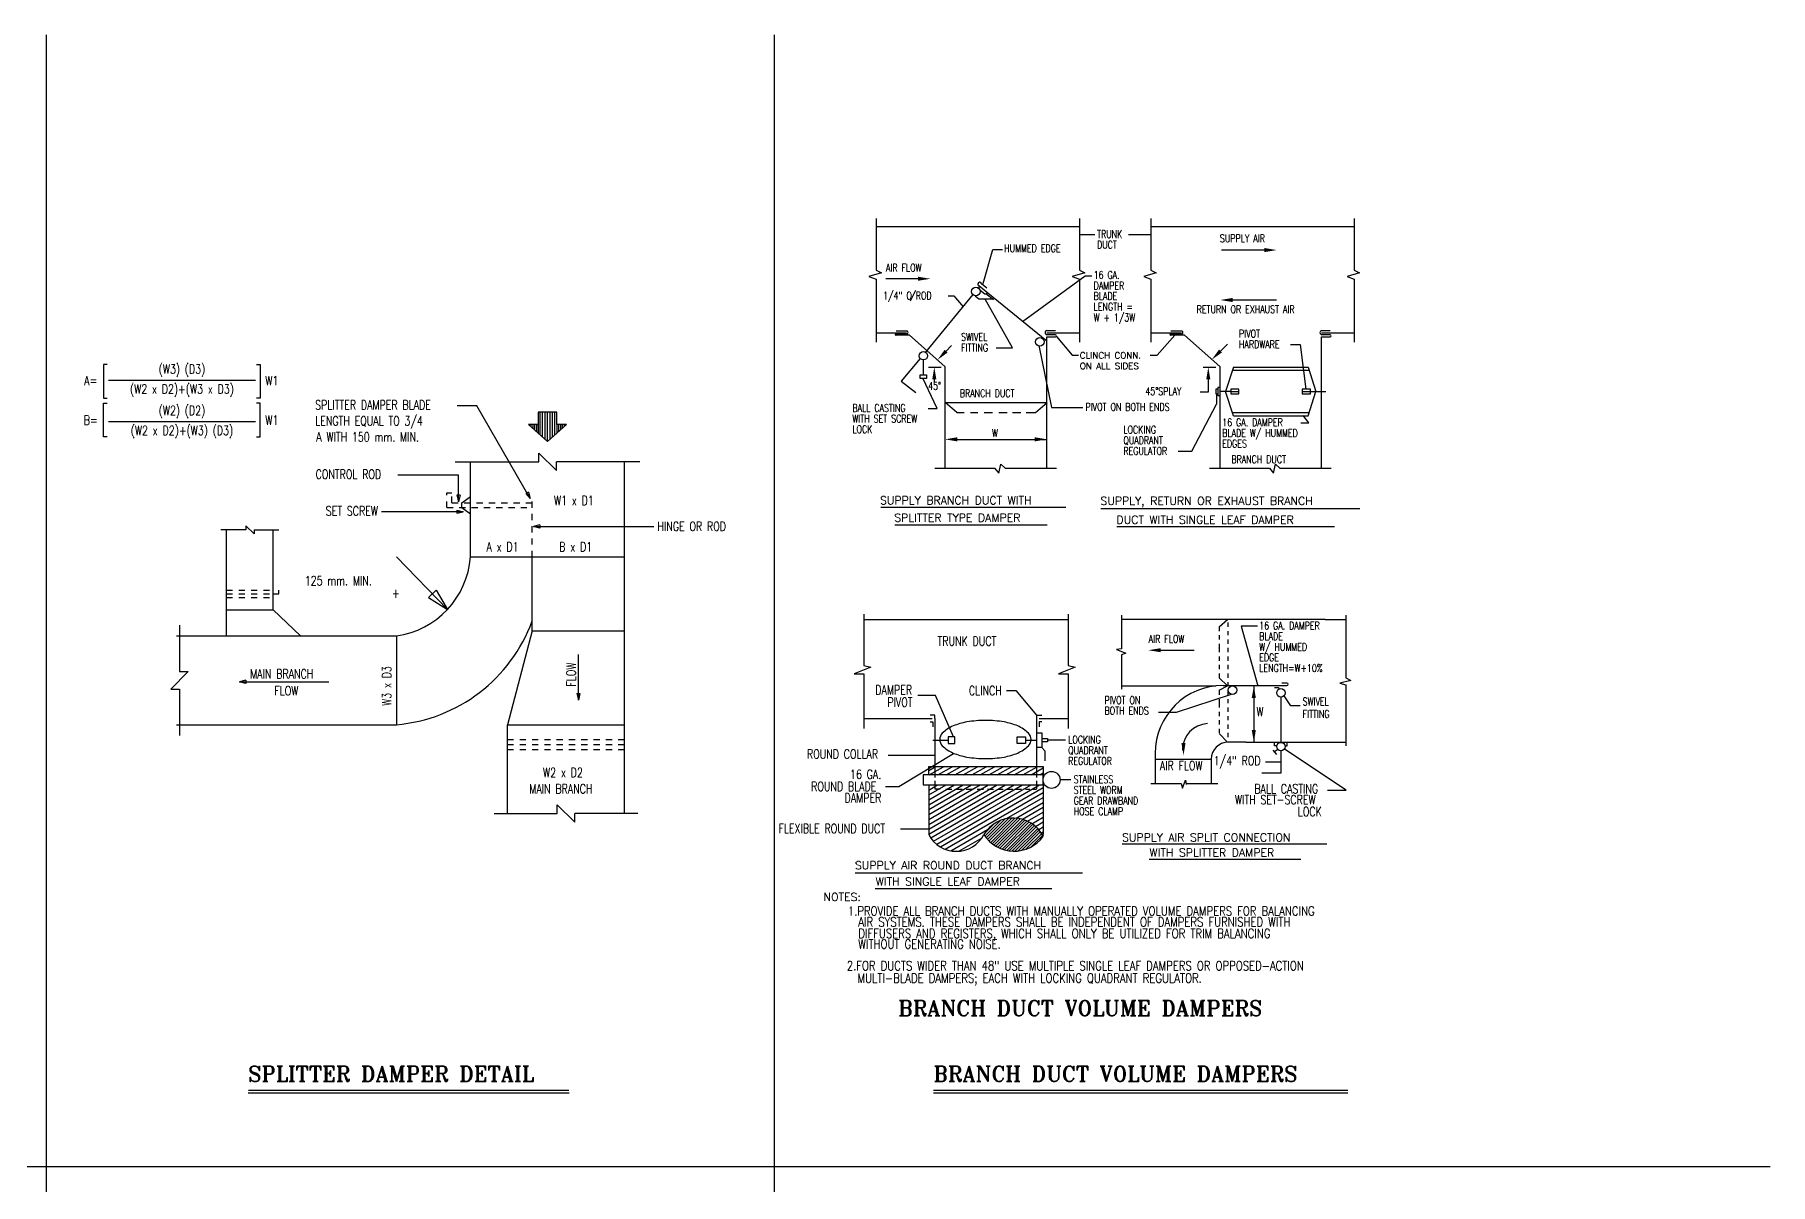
# Model space of a CAD drawing. Extents: x -333.8 to -281.4, y -340.8 to -299.2.
# Drawn here: x -309.63 to -281.43, y -317.92 to -299.24 of the extents above; entities that cross this region are included whole.
import ezdxf
from ezdxf.enums import TextEntityAlignment as Align

# ---------------------------------------------------------------- set-up
doc = ezdxf.new("R2010")
doc.units = 0
doc.header["$LTSCALE"] = 0.5
doc.header["$MEASUREMENT"] = 0
doc.linetypes.add('HIDDEN2', pattern=[0.1875, 0.125, -0.0625])
doc.layers.get('0').update_dxf_attribs({"color": 4, "linetype": 'CONTINUOUS'})
for name, color, linetype in [('2', 3, 'CONTINUOUS'), ('3', 3, 'CONTINUOUS'), ('4', 3, 'CONTINUOUS'), ('AC', 3, 'CONTINUOUS'), ('COL', 4, 'CONTINUOUS'), ('DUCK', 2, 'CONTINUOUS'), ('FOOTING', 2, 'CONTINUOUS'), ('HEDDEN', 3, 'HIDDEN2'), ('LINE', 4, 'CONTINUOUS'), ('TEXT', 2, 'CONTINUOUS'), ('TEXT1', 6, 'CONTINUOUS')]:
    doc.layers.add(name, color=color, linetype=linetype)
doc.styles.add('ROMANC', font='romanc', dxfattribs={"height": 150})
doc.styles.add('ROMANS', font='romans', dxfattribs={"width": 0.6})
doc.styles.add('ROMANT', font='romant.shx', dxfattribs={"width": 0.8})

# ---------------------------------------------------------------- blocks, each defined once
blk = doc.blocks.new('*X6')
for p, q in [((1.662, 2.836), (1.756, 2.89)), ((1.67, 2.769), (1.881, 2.89)), ((1.795, 2.769), (2.006, 2.89)), ((1.92, 2.769), (2.131, 2.89)), ((2.045, 2.769), (2.256, 2.89)), ((2.17, 2.769), (2.381, 2.89)), ((2.295, 2.769), (2.506, 2.89)), ((2.42, 2.769), (2.631, 2.89)), ((2.545, 2.769), (2.756, 2.89)), ((2.67, 2.769), (2.881, 2.89)), ((2.795, 2.769), (3.006, 2.89)), ((2.92, 2.769), (3.131, 2.89)), ((3.045, 2.769), (3.256, 2.89)), ((3.17, 2.769), (3.347, 2.871)), ((3.295, 2.769), (3.347, 2.798))]:
    blk.add_line(p, q)
blk = doc.blocks.new('*X5')
for p, q in [((2.488, 1.913), (2.625, 2.051)), ((2.489, 1.87), (2.719, 2.1)), ((2.508, 1.845), (2.784, 2.121)), ((2.528, 1.821), (2.838, 2.131)), ((2.55, 1.798), (2.886, 2.135)), ((2.573, 1.777), (2.93, 2.135)), ((2.597, 1.757), (2.971, 2.131)), ((2.623, 1.739), (3.008, 2.124)), ((2.65, 1.722), (3.044, 2.115)), ((2.678, 1.706), (3.077, 2.104)), ((2.708, 1.692), (3.108, 2.092)), ((2.74, 1.679), (3.138, 2.077)), ((2.773, 1.668), (3.166, 2.061)), ((2.808, 1.659), (3.193, 2.044)), ((2.846, 1.653), (3.218, 2.025)), ((2.886, 1.649), (3.242, 2.004)), ((2.929, 1.648), (3.264, 1.982)), ((2.977, 1.651), (3.285, 1.959)), ((3.03, 1.66), (3.305, 1.935)), ((3.091, 1.677), (3.323, 1.909)), ((3.169, 1.711), (3.339, 1.881))]:
    blk.add_line(p, q)
blk = doc.blocks.new('*X4')
for p, q in [((1.662, 1.898), (2.917, 2.622)), ((1.662, 1.97), (2.792, 2.622)), ((1.662, 2.042), (2.667, 2.622)), ((1.662, 2.114), (2.542, 2.622)), ((1.662, 2.186), (2.417, 2.622)), ((1.662, 2.258), (2.292, 2.622)), ((1.662, 2.331), (2.167, 2.622)), ((1.662, 2.403), (2.042, 2.622)), ((1.662, 2.475), (1.917, 2.622)), ((1.662, 2.547), (1.792, 2.622)), ((1.662, 2.619), (1.667, 2.622)), ((1.691, 1.843), (3.042, 2.622)), ((1.731, 1.793), (3.167, 2.622)), ((1.779, 1.749), (3.292, 2.622)), ((1.835, 1.709), (3.347, 2.582)), ((1.904, 1.676), (3.347, 2.51)), ((2.807, 2.126), (3.347, 2.438)), ((2.946, 2.134), (3.347, 2.365)), ((3.041, 2.116), (3.347, 2.293)), ((3.116, 2.088), (3.347, 2.221)), ((3.18, 2.052), (3.347, 2.149)), ((3.234, 2.011), (3.347, 2.077)), ((1.988, 1.653), (2.527, 1.964)), ((2.103, 1.647), (2.446, 1.845)), ((3.279, 1.966), (3.347, 2.005)), ((3.318, 1.916), (3.347, 1.932))]:
    blk.add_line(p, q)

msp = doc.modelspace()

# ---------------------------------------------------------------- linework, layer by layer
for p, q in [((-302.8, -306.186), (-301.445, -306.186)), ((-301.445, -306.186), (-301.445, -306.045)), ((-301.445, -306.045), (-301.157, -306.326)), ((-301.157, -306.326), (-301.157, -306.186)), ((-299.802, -306.186), (-301.157, -306.186)), ((-306.206, -307.288), (-306.611, -307.288)), ((-306.07, -307.354), (-306.206, -307.222)), ((-306.206, -307.222), (-306.206, -307.288)), ((-306.07, -307.288), (-305.666, -307.288)), ((-306.07, -307.288), (-306.07, -307.354)), ((-307.281, -308.838), (-307.281, -309.589)), ((-307.14, -309.589), (-307.421, -309.877)), ((-307.281, -309.589), (-307.14, -309.589)), ((-307.421, -309.877), (-307.281, -309.877)), ((-307.281, -309.877), (-307.281, -310.627)), ((-302.167, -311.897), (-301.145, -311.897)), ((-301.145, -311.757), (-300.857, -312.037)), ((-301.145, -311.897), (-301.145, -311.757)), ((-300.857, -312.037), (-300.857, -311.897)), ((-299.834, -311.897), (-300.857, -311.897))]:
    msp.add_line(p, q)
at = {"layer": '2'}
for p, q in [((-295.949, -302.358), (-292.656, -302.358)), ((-291.484, -302.358), (-288.192, -302.358)), ((-294.299, -303.363), (-294.277, -303.337)), ((-293.187, -304.223), (-294.292, -303.325)), ((-294.25, -303.287), (-294.164, -303.356)), ((-295.155, -304.403), (-294.383, -303.466)), ((-295.949, -304.085), (-295.466, -304.085)), ((-295.466, -304.06), (-295.636, -304.06)), ((-295.636, -304.104), (-295.466, -304.104)), ((-295.418, -304.126), (-295.636, -304.126)), ((-295.418, -304.126), (-294.844, -304.637)), ((-293.187, -304.085), (-292.656, -304.085)), ((-293.187, -304.154), (-293.049, -304.154)), ((-293.187, -306.284), (-293.187, -304.154)), ((-293.186, -304.051), (-293.049, -304.051)), ((-293.049, -304.118), (-293.186, -304.118)), ((-291.484, -304.085), (-291.001, -304.085)), ((-291.002, -304.06), (-291.172, -304.06)), ((-291.172, -304.104), (-291.002, -304.104)), ((-290.954, -304.126), (-291.172, -304.126)), ((-290.954, -304.126), (-290.38, -304.637)), ((-288.723, -304.085), (-288.192, -304.085)), ((-288.723, -304.154), (-288.585, -304.154)), ((-288.723, -306.284), (-288.723, -304.154)), ((-288.722, -304.051), (-288.585, -304.051)), ((-288.585, -304.118), (-288.722, -304.118)), ((-295.248, -304.504), (-295.555, -304.872)), ((-294.844, -304.637), (-294.844, -306.284)), ((-290.38, -304.637), (-290.38, -306.284)), ((-295.555, -304.872), (-295.316, -305.056)), ((-290.429, -305.078), (-290.429, -305.249)), ((-290.199, -305.04), (-290.375, -305.04)), ((-288.899, -305.04), (-288.657, -305.04)), ((-296.162, -308.746), (-292.84, -308.746)), ((-288.664, -308.746), (-291.975, -308.746)), ((-288.664, -308.746), (-288.331, -308.746)), ((-291.969, -309.824), (-290.441, -309.824)), ((-290.32, -309.816), (-289.287, -309.816)), ((-289.491, -309.851), (-289.431, -309.851)), ((-289.431, -309.851), (-289.412, -309.874)), ((-289.287, -309.779), (-289.372, -309.779)), ((-289.388, -310.005), (-289.388, -310.742)), ((-296.162, -310.351), (-295.05, -310.351)), ((-295.006, -310.302), (-295.085, -310.302)), ((-295.085, -310.409), (-295.04, -310.409)), ((-295.04, -310.409), (-295.04, -310.49)), ((-295.006, -310.351), (-295.006, -310.302)), ((-295.006, -310.351), (-295.006, -311.313)), ((-293.35, -310.351), (-293.35, -310.302)), ((-293.35, -310.302), (-293.268, -310.302)), ((-293.35, -311.313), (-293.35, -310.351)), ((-293.314, -310.351), (-292.842, -310.351)), ((-293.313, -310.409), (-293.313, -310.49)), ((-293.268, -310.409), (-293.313, -310.409)), ((-295.04, -310.705), (-294.793, -310.705)), ((-293.537, -310.705), (-293.35, -310.705)), ((-289.957, -310.739), (-290.242, -310.739)), ((-289.957, -310.739), (-288.335, -310.739)), ((-293.268, -310.826), (-293.223, -310.88)), ((-293.223, -310.88), (-293.223, -311.041)), ((-291.427, -310.92), (-291.427, -311.412)), ((-291.427, -311.015), (-290.518, -311.015)), ((-290.518, -311.015), (-290.518, -311.298)), ((-289.388, -310.879), (-289.388, -311.239)), ((-295.107, -311.271), (-295.197, -311.271)), ((-295.197, -311.271), (-295.197, -311.432)), ((-295.107, -311.271), (-295.107, -311.136)), ((-295.107, -311.136), (-293.246, -311.136)), ((-293.246, -311.271), (-295.107, -311.271)), ((-293.246, -311.136), (-293.246, -311.271)), ((-293.246, -311.432), (-293.246, -311.271)), ((-290.518, -311.285), (-290.518, -311.412)), ((-289.388, -311.239), (-289.697, -311.239)), ((-295.197, -311.432), (-293.246, -311.432)), ((-295.107, -311.432), (-295.107, -312.24)), ((-295.006, -311.367), (-295.006, -311.497)), ((-295.006, -311.497), (-294.919, -311.497)), ((-294.83, -311.5), (-294.73, -311.5)), ((-294.652, -311.5), (-294.564, -311.5)), ((-294.497, -311.5), (-294.397, -311.5)), ((-294.32, -311.5), (-294.22, -311.5)), ((-294.153, -311.5), (-294.054, -311.5)), ((-293.987, -311.5), (-293.898, -311.5)), ((-293.832, -311.5), (-293.743, -311.5)), ((-293.688, -311.5), (-293.599, -311.5)), ((-293.533, -311.5), (-293.466, -311.5)), ((-293.411, -311.5), (-293.355, -311.5)), ((-293.35, -311.497), (-293.35, -311.367)), ((-293.246, -311.432), (-293.246, -312.24))]:
    msp.add_line(p, q, dxfattribs=at)
at = {"layer": '2', "color": 6}
for p, q in [((-295.886, -306.922), (-292.879, -306.922)), ((-292.312, -306.942), (-288.105, -306.942)), ((-295.66, -307.209), (-293.184, -307.209)), ((-292.05, -307.236), (-288.514, -307.236)), ((-291.966, -312.392), (-288.64, -312.392)), ((-291.528, -312.641), (-289.061, -312.641)), ((-296.3, -312.859), (-292.608, -312.859)), ((-295.976, -313.118), (-293.105, -313.118))]:
    msp.add_line(p, q, dxfattribs=at)
at = {"layer": '2'}
for centre, radius, start, end in [((-294.279, -303.298), 0.0314, 21.5558, 239.6468), ((-295.641, -304.115), 0.0125, 69.6236, 290.3764), ((-295.463, -304.082), 0.022, 261.6849, 98.3151), ((-293.183, -304.084), 0.0336, 95.4526, 264.5474), ((-293.05, -304.136), 0.0182, 271.6139, 88.3861), ((-291.176, -304.115), 0.0125, 69.6236, 290.3764), ((-290.999, -304.082), 0.022, 261.6849, 98.3151), ((-288.718, -304.084), 0.0336, 95.4526, 264.5474), ((-288.585, -304.136), 0.0182, 271.6139, 88.3861), ((-290.322, -310.92), 1.105, 90, 180), ((-289.287, -309.797), 0.0185, 270, 90), ((-290.242, -311.015), 0.276, 90, 180), ((-293.735, -312.523), 0.553, 27.6387, 149.1642), ((-294.659, -312.004), 0.507, 207.6995, 332.3005), ((-293.719, -311.926), 0.583, 212.5749, 324.228)]:
    msp.add_arc(centre, radius, start, end, dxfattribs=at)
at = {"layer": '4'}
for p, q in [((-295.961, -302.232), (-295.961, -303.071)), ((-292.656, -302.232), (-292.656, -303.071)), ((-291.496, -302.232), (-291.496, -303.071)), ((-288.192, -302.232), (-288.192, -303.071)), ((-292.662, -302.491), (-292.406, -302.491)), ((-291.861, -302.491), (-291.493, -302.491)), ((-294.225, -303.287), (-294.065, -302.732)), ((-294.065, -302.732), (-293.91, -302.732)), ((-289.653, -302.743), (-290.351, -302.743)), ((-295.875, -303.112), (-296.08, -303.174)), ((-295.961, -303.071), (-295.875, -303.112)), ((-292.571, -303.112), (-292.776, -303.174)), ((-292.656, -303.071), (-292.571, -303.112)), ((-291.411, -303.112), (-291.615, -303.174)), ((-291.496, -303.071), (-291.411, -303.112)), ((-288.107, -303.112), (-288.311, -303.174)), ((-288.192, -303.071), (-288.107, -303.112)), ((-296.08, -303.174), (-295.961, -303.215)), ((-295.961, -303.215), (-295.961, -304.238)), ((-295.28, -303.209), (-295.806, -303.209)), ((-294.196, -303.462), (-294.274, -303.4)), ((-294.158, -303.434), (-294.173, -303.452)), ((-293.584, -303.901), (-292.566, -303.161)), ((-292.776, -303.174), (-292.656, -303.215)), ((-292.656, -303.215), (-292.656, -304.238)), ((-292.566, -303.161), (-292.458, -303.161)), ((-291.615, -303.174), (-291.496, -303.215)), ((-291.496, -303.215), (-291.496, -304.238)), ((-288.311, -303.174), (-288.192, -303.215)), ((-288.192, -303.215), (-288.192, -304.238)), ((-294.791, -303.486), (-294.702, -303.486)), ((-294.702, -303.486), (-294.549, -303.667)), ((-294.355, -303.485), (-294.293, -303.534)), ((-294.293, -303.534), (-294.072, -303.534)), ((-294.168, -303.457), (-294.196, -303.462)), ((-293.745, -304.333), (-294.189, -303.543)), ((-294.181, -303.446), (-294.057, -303.547)), ((-294.065, -303.539), (-294.05, -303.521)), ((-290.17, -303.554), (-289.454, -303.554)), ((-293.031, -304.145), (-292.775, -304.452)), ((-291.397, -304.452), (-291.108, -304.126)), ((-290.368, -304.384), (-290.253, -304.27)), ((-289.228, -304.279), (-289.074, -304.279)), ((-289.074, -304.279), (-288.978, -305.004)), ((-295.197, -304.524), (-295.197, -304.77)), ((-294.826, -304.386), (-294.736, -304.296)), ((-294.011, -304.333), (-293.745, -304.333)), ((-293.32, -304.296), (-293.111, -305.303)), ((-292.775, -304.452), (-292.673, -304.452)), ((-291.511, -304.452), (-291.397, -304.452)), ((-295.248, -304.77), (-295.146, -304.77)), ((-295.248, -304.831), (-295.248, -304.77)), ((-295.146, -304.831), (-295.248, -304.831)), ((-295.146, -304.77), (-295.146, -304.831)), ((-295.112, -304.647), (-294.907, -304.647)), ((-295.017, -304.844), (-295.017, -304.889)), ((-290.647, -304.647), (-290.443, -304.647)), ((-290.565, -304.844), (-290.565, -305.053)), ((-290.155, -304.643), (-290.287, -305.04)), ((-290.173, -304.696), (-288.927, -304.696)), ((-290.155, -304.643), (-288.943, -304.643)), ((-288.943, -304.643), (-288.819, -305.04)), ((-290.565, -305.053), (-290.699, -305.053)), ((-290.411, -305.004), (-290.443, -305.004)), ((-290.443, -305.004), (-290.443, -305.078)), ((-290.443, -305.078), (-290.411, -305.078)), ((-290.379, -304.976), (-290.411, -304.976)), ((-290.411, -304.976), (-290.411, -305.106)), ((-290.411, -305.106), (-290.379, -305.106)), ((-290.155, -305.436), (-290.287, -305.04)), ((-290.199, -305.004), (-290.199, -305.078)), ((-290.068, -305.004), (-290.199, -305.004)), ((-290.199, -305.039), (-290.068, -305.039)), ((-290.199, -305.078), (-290.068, -305.078)), ((-290.068, -305.078), (-290.068, -305.004)), ((-288.906, -305.004), (-289.037, -305.004)), ((-289.037, -305.004), (-289.037, -305.078)), ((-289.037, -305.039), (-288.906, -305.039)), ((-289.037, -305.078), (-288.906, -305.078)), ((-288.943, -305.436), (-288.819, -305.04)), ((-288.906, -305.078), (-288.906, -305.004)), ((-295.114, -305.315), (-294.972, -305.315)), ((-294.651, -305.384), (-294.839, -305.22)), ((-294.839, -305.22), (-293.185, -305.22)), ((-294.651, -305.384), (-294.532, -305.384)), ((-294.43, -305.384), (-294.31, -305.384)), ((-294.208, -305.384), (-294.072, -305.384)), ((-293.969, -305.384), (-293.833, -305.384)), ((-293.748, -305.384), (-293.611, -305.384)), ((-293.526, -305.384), (-293.373, -305.384)), ((-293.373, -305.384), (-293.185, -305.22)), ((-293.111, -305.303), (-292.602, -305.303)), ((-290.83, -306.01), (-290.429, -305.249)), ((-290.173, -305.383), (-288.927, -305.383)), ((-290.155, -305.436), (-288.943, -305.436)), ((-289.059, -305.548), (-288.929, -305.548)), ((-288.929, -305.548), (-289.025, -305.433)), ((-294.644, -305.818), (-293.187, -305.818)), ((-293.969, -306.366), (-293.935, -306.222)), ((-293.935, -306.222), (-293.867, -306.284)), ((-291.057, -306.01), (-290.83, -306.01)), ((-289.505, -306.366), (-289.471, -306.222)), ((-289.471, -306.222), (-289.403, -306.284)), ((-295.01, -306.284), (-294.038, -306.284)), ((-294.038, -306.284), (-293.969, -306.366)), ((-293.867, -306.284), (-293.032, -306.284)), ((-290.545, -306.284), (-289.573, -306.284)), ((-289.573, -306.284), (-289.505, -306.366)), ((-289.403, -306.284), (-288.567, -306.284)), ((-296.162, -308.66), (-296.162, -309.494)), ((-292.842, -308.66), (-292.842, -309.494)), ((-291.975, -308.675), (-291.975, -309.22)), ((-290.388, -308.863), (-290.255, -308.747)), ((-290.25, -308.794), (-290.25, -308.863)), ((-288.331, -308.675), (-288.331, -309.693)), ((-290.388, -308.863), (-290.388, -308.932)), ((-290.388, -309.001), (-290.388, -309.07)), ((-290.25, -308.932), (-290.25, -309.001)), ((-290.25, -309.07), (-290.25, -309.139)), ((-289.764, -308.853), (-290.03, -308.853)), ((-290.03, -308.853), (-289.761, -309.822)), ((-291.975, -309.22), (-292.058, -309.234)), ((-292.058, -309.234), (-291.903, -309.292)), ((-291.903, -309.292), (-291.975, -309.32)), ((-291.975, -309.32), (-291.975, -309.879)), ((-291.339, -309.244), (-290.795, -309.244)), ((-290.388, -309.139), (-290.388, -309.277)), ((-290.388, -309.346), (-290.388, -309.415)), ((-290.25, -309.208), (-290.25, -309.277)), ((-290.25, -309.346), (-290.25, -309.415)), ((-296.049, -309.521), (-296.319, -309.629)), ((-296.319, -309.629), (-296.162, -309.629)), ((-296.162, -309.494), (-296.049, -309.521)), ((-296.162, -309.629), (-296.162, -310.517)), ((-292.73, -309.521), (-292.999, -309.629)), ((-292.999, -309.629), (-292.842, -309.629)), ((-292.842, -309.494), (-292.73, -309.521)), ((-292.842, -309.629), (-292.842, -310.517)), ((-290.388, -309.484), (-290.388, -309.553)), ((-290.388, -309.623), (-290.388, -309.692)), ((-290.25, -309.484), (-290.25, -309.553)), ((-290.25, -309.623), (-290.25, -309.692)), ((-293.845, -309.898), (-293.694, -309.898)), ((-293.694, -309.898), (-293.358, -310.302)), ((-290.388, -309.899), (-290.388, -309.968)), ((-290.387, -309.693), (-290.255, -309.822)), ((-290.387, -309.893), (-290.255, -309.822)), ((-290.322, -309.816), (-290.32, -309.816)), ((-290.25, -309.761), (-290.25, -309.83)), ((-290.25, -309.899), (-290.25, -309.968)), ((-289.825, -309.822), (-289.825, -310.739)), ((-288.247, -309.736), (-288.426, -309.779)), ((-288.426, -309.779), (-288.331, -309.808)), ((-288.331, -309.693), (-288.247, -309.736)), ((-288.331, -309.808), (-288.331, -310.796)), ((-294.995, -309.982), (-295.284, -309.982)), ((-294.704, -310.652), (-294.995, -309.982)), ((-291.084, -310.252), (-290.187, -309.956)), ((-290.388, -310.037), (-290.388, -310.175)), ((-290.25, -310.037), (-290.25, -310.106)), ((-290.25, -310.175), (-290.25, -310.244)), ((-289.222, -310.145), (-289.334, -309.984)), ((-289.071, -310.145), (-289.222, -310.145)), ((-291.374, -310.252), (-291.084, -310.252)), ((-290.388, -310.244), (-290.388, -310.313)), ((-290.388, -310.382), (-290.388, -310.451)), ((-290.25, -310.313), (-290.25, -310.382)), ((-290.25, -310.451), (-290.25, -310.52)), ((-294.793, -310.652), (-294.793, -310.759)), ((-294.681, -310.652), (-294.793, -310.652)), ((-294.793, -310.759), (-294.681, -310.759)), ((-294.681, -310.759), (-294.681, -310.652)), ((-293.672, -310.759), (-293.672, -310.652)), ((-293.672, -310.652), (-293.537, -310.652)), ((-293.537, -310.759), (-293.672, -310.759)), ((-293.537, -310.652), (-293.537, -310.759)), ((-293.35, -310.584), (-293.268, -310.584)), ((-293.268, -310.584), (-293.268, -310.826)), ((-293.268, -310.68), (-293.178, -310.68)), ((-293.178, -310.733), (-293.268, -310.733)), ((-293.178, -310.68), (-293.178, -310.733)), ((-292.887, -310.705), (-293.178, -310.705)), ((-290.388, -310.52), (-290.388, -310.589)), ((-290.387, -310.596), (-290.255, -310.739)), ((-290.25, -310.589), (-290.25, -310.658)), ((-289.491, -310.796), (-289.491, -310.739)), ((-289.281, -310.796), (-289.281, -310.739)), ((-295.764, -310.948), (-295.006, -310.948)), ((-295.594, -311.459), (-294.704, -310.921)), ((-293.268, -310.826), (-293.35, -310.826)), ((-289.515, -310.868), (-289.455, -310.94)), ((-289.451, -310.796), (-289.491, -310.796)), ((-289.435, -310.856), (-289.491, -310.897)), ((-288.325, -311.517), (-289.327, -310.85)), ((-289.316, -310.796), (-289.281, -310.796)), ((-289.633, -311.06), (-289.388, -311.06)), ((-295.809, -311.459), (-295.594, -311.459)), ((-292.797, -311.351), (-292.973, -311.351)), ((-291.497, -311.412), (-291.008, -311.412)), ((-291.008, -311.412), (-290.984, -311.484)), ((-290.984, -311.484), (-290.936, -311.355)), ((-290.936, -311.355), (-290.924, -311.427)), ((-290.924, -311.412), (-290.411, -311.412)), ((-288.626, -311.517), (-288.325, -311.517)), ((-295.567, -312.147), (-295.107, -312.147))]:
    msp.add_line(p, q, dxfattribs=at)
msp.add_lwpolyline([(-294.187, -310.384, 0.042948), (-294.489, -310.41, 0.056248), (-294.712, -310.475, 0.098878), (-294.887, -310.593, 0.197542), (-294.929, -310.694, 0.197542), (-294.887, -310.795, 0.098878), (-294.712, -310.914, 0.056248), (-294.489, -310.979, 0.042948), (-294.187, -311.005, 0.042948), (-293.884, -310.979, 0.056248), (-293.662, -310.914, 0.098878), (-293.486, -310.795, 0.197542), (-293.444, -310.694, 0.197542), (-293.486, -310.593, 0.098878), (-293.662, -310.475, 0.056248), (-293.884, -310.41, 0.042948)], format="xyb", close=True, dxfattribs=at)
for centre, radius in [((-294.342, -303.416), 0.069), ((-293.302, -304.234), 0.069), ((-295.195, -304.459), 0.069), ((-290.172, -309.893), 0.069), ((-289.384, -309.936), 0.069), ((-289.384, -310.811), 0.069), ((-293.111, -311.351), 0.138)]:
    msp.add_circle(centre, radius, dxfattribs=at)
msp.add_arc((-290.559, -310.862), 0.425, 92.5088, 180.7644, dxfattribs=at)
for points in [[(-289.653, -302.71), (-289.653, -302.776), (-289.454, -302.743)], [(-295.28, -303.176), (-295.28, -303.242), (-295.081, -303.209)], [(-290.17, -303.587), (-290.17, -303.521), (-290.369, -303.554)], [(-294.802, -304.409), (-294.849, -304.363), (-294.966, -304.527)], [(-290.344, -304.407), (-290.391, -304.36), (-290.509, -304.524)], [(-295.05, -304.844), (-294.984, -304.844), (-295.017, -304.645)], [(-290.598, -304.844), (-290.532, -304.844), (-290.565, -304.645)], [(-294.644, -305.851), (-294.644, -305.785), (-294.843, -305.818)], [(-293.386, -305.785), (-293.386, -305.851), (-293.187, -305.818)], [(-291.339, -309.277), (-291.339, -309.211), (-291.538, -309.244)], [(-289.859, -310.021), (-289.792, -310.021), (-289.825, -309.822)], [(-290.935, -310.754), (-291.001, -310.754), (-290.968, -310.953)], [(-289.792, -310.54), (-289.859, -310.54), (-289.825, -310.739)]]:
    msp.add_solid(points, dxfattribs=at)
at = {"layer": 'AC'}
for p, q in [((-302.694, -306.847), (-302.554, -306.747)), ((-302.694, -306.927), (-302.694, -306.847)), ((-302.694, -306.927), (-302.554, -307.027)), ((-306.519, -309.011), (-306.519, -307.288)), ((-305.758, -308.59), (-305.758, -307.288)), ((-305.758, -308.33), (-305.667, -308.33)), ((-305.667, -308.33), (-305.667, -308.269)), ((-306.519, -308.59), (-305.758, -308.59)), ((-305.758, -308.59), (-305.317, -309.011))]:
    msp.add_line(p, q, dxfattribs=at)
at = {"layer": 'COL'}
msp.add_lwpolyline([(-301.151, -305.374), (-301.451, -305.374), (-301.451, -305.576), (-301.612, -305.576), (-301.301, -305.855), (-300.991, -305.576), (-301.151, -305.576)], close=True, dxfattribs=at)
at = {"layer": 'DUCK'}
for p, q in [((-302.554, -307.729), (-302.554, -306.186)), ((-300.049, -311.897), (-300.049, -306.186)), ((-302.554, -307.729), (-300.049, -307.729)), ((-301.552, -308.931), (-301.552, -307.729)), ((-307.332, -309.011), (-303.756, -309.011)), ((-303.756, -309.011), (-303.756, -310.454)), ((-301.552, -308.931), (-301.953, -310.454)), ((-301.552, -308.931), (-300.049, -308.931)), ((-307.332, -310.454), (-303.756, -310.454)), ((-301.953, -310.454), (-300.049, -310.454)), ((-301.953, -311.897), (-301.953, -310.454))]:
    msp.add_line(p, q, dxfattribs=at)
for centre, radius, start, end in [((-303.948, -307.627), 1.398, 277.886, 355.8092), ((-303.974, -307.884), 2.579, 274.85, 339.9259)]:
    msp.add_arc(centre, radius, start, end, dxfattribs=at)
at = {"layer": 'FOOTING'}
msp.add_line((-295.323, -303.399), (-295.409, -303.571), dxfattribs=at)
at = {"layer": 'HEDDEN', "ltscale": 0.8}
for p, q in [((-302.935, -306.687), (-302.854, -306.687)), ((-302.935, -306.927), (-302.935, -306.687)), ((-302.854, -306.847), (-302.854, -306.687)), ((-301.552, -307.729), (-301.552, -306.753)), ((-302.935, -306.927), (-301.552, -306.927)), ((-302.854, -306.847), (-301.552, -306.847)), ((-306.519, -308.27), (-305.758, -308.27)), ((-306.519, -308.33), (-305.758, -308.33)), ((-306.519, -308.39), (-305.758, -308.39)), ((-301.953, -310.695), (-300.049, -310.695)), ((-301.953, -310.775), (-300.049, -310.775)), ((-301.953, -310.855), (-300.049, -310.855))]:
    msp.add_line(p, q, dxfattribs=at)
at = {"layer": 'LINE'}
for p, q in [((-308.437, -304.854), (-306.049, -304.854)), ((-302.451, -305.271), (-302.769, -305.271)), ((-301.581, -306.778), (-302.451, -305.271)), ((-301.421, -305.747), (-301.421, -305.374)), ((-301.381, -305.783), (-301.381, -305.374)), ((-301.341, -305.819), (-301.341, -305.374)), ((-301.301, -305.855), (-301.301, -305.374)), ((-301.261, -305.819), (-301.261, -305.374)), ((-301.221, -305.783), (-301.221, -305.374)), ((-301.181, -305.747), (-301.181, -305.374)), ((-308.437, -305.526), (-306.049, -305.526)), ((-301.572, -305.576), (-301.572, -305.612)), ((-301.542, -305.576), (-301.542, -305.639)), ((-301.512, -305.576), (-301.512, -305.666)), ((-301.482, -305.576), (-301.482, -305.693)), ((-301.451, -305.576), (-301.451, -305.72)), ((-301.151, -305.576), (-301.151, -305.72)), ((-301.121, -305.576), (-301.121, -305.693)), ((-301.091, -305.576), (-301.091, -305.666)), ((-301.061, -305.576), (-301.061, -305.639)), ((-301.031, -305.576), (-301.031, -305.612)), ((-302.748, -306.398), (-303.735, -306.398)), ((-302.748, -306.831), (-302.748, -306.398)), ((-302.723, -306.725), (-302.774, -306.725)), ((-302.774, -306.725), (-302.748, -306.831)), ((-302.723, -306.725), (-302.748, -306.831)), ((-301.612, -306.674), (-301.656, -306.699)), ((-301.656, -306.699), (-301.581, -306.778)), ((-301.612, -306.674), (-301.581, -306.778)), ((-302.67, -306.994), (-304.001, -306.994)), ((-302.776, -306.968), (-302.67, -306.994)), ((-302.776, -306.968), (-302.776, -307.019)), ((-302.776, -307.019), (-302.67, -306.994)), ((-301.426, -307.209), (-301.531, -307.235)), ((-301.426, -307.26), (-301.531, -307.235)), ((-301.531, -307.235), (-299.573, -307.235)), ((-301.426, -307.209), (-301.426, -307.26)), ((-302.928, -308.583), (-303.756, -307.729)), ((-303.234, -308.389), (-303.113, -308.271)), ((-303.234, -308.389), (-302.928, -308.583)), ((-303.113, -308.271), (-302.928, -308.583)), ((-300.8, -310.055), (-300.8, -309.311)), ((-306.202, -309.733), (-306.307, -309.758)), ((-306.202, -309.784), (-306.307, -309.758)), ((-306.307, -309.758), (-304.857, -309.758)), ((-306.202, -309.733), (-306.202, -309.784)), ((-300.825, -309.95), (-300.8, -310.055)), ((-300.825, -309.95), (-300.775, -309.95)), ((-300.775, -309.95), (-300.8, -310.055))]:
    msp.add_line(p, q, dxfattribs=at)
for points in [[(-308.455, -304.604), (-308.514, -304.604), (-308.514, -305.15), (-308.455, -305.15)], [(-306.031, -304.604), (-305.972, -304.604), (-305.972, -305.15), (-306.031, -305.15)], [(-308.455, -305.776), (-308.514, -305.776), (-308.514, -305.23), (-308.455, -305.23)], [(-306.031, -305.776), (-305.972, -305.776), (-305.972, -305.23), (-306.031, -305.23)]]:
    msp.add_lwpolyline(points, dxfattribs=at)
at = {"layer": 'TEXT'}
for p, q in [((-309.442, -325.332), (-309.442, -299.244)), ((-297.62, -299.244), (-297.62, -325.332)), ((-294.972, -305.315), (-295.203, -304.824)), ((-333.774, -317.632), (-281.433, -317.632))]:
    msp.add_line(p, q, dxfattribs=at)
at = {"layer": 'TEXT1', "const_width": 0.0227}
for points in [[(-300.95, -316.396), (-306.165, -316.396)], [(-288.297, -316.396), (-295.031, -316.396)]]:
    msp.add_lwpolyline(points, dxfattribs=at)
at = {"layer": 'TEXT1'}
for points in [[(-300.95, -316.442), (-306.165, -316.442)], [(-288.297, -316.442), (-295.031, -316.442)]]:
    msp.add_lwpolyline(points, dxfattribs=at)

# ---------------------------------------------------------------- block references
at = {"layer": '3', "xscale": 1.10468968725587, "yscale": 1.10468968725587, "zscale": 1.10468968725586}
for name in ['*X6', '*X4', '*X5']:
    msp.add_blockref(name, (-296.943, -314.329), dxfattribs=at)

# ---------------------------------------------------------------- texts
at = {"layer": '2', "color": 6, "style": 'ROMANC'}
for s, p in [('SUPPLY BRANCH DUCT WITH', (-295.899, -306.874)), ('SUPPLY, RETURN OR EXHAUST BRANCH', (-292.317, -306.883)), ('SPLITTER TYPE DAMPER', (-295.667, -307.156)), ('DUCT WITH SINGLE LEAF DAMPER', (-292.057, -307.189)), ('SUPPLY AIR SPLIT CONNECTION', (-291.966, -312.35)), ('SUPPLY AIR ROUND DUCT BRANCH', (-296.306, -312.804)), ('WITH SPLITTER DAMPER', (-291.521, -312.597)), ('WITH SINGLE LEAF DAMPER', (-295.97, -313.067)), ('NOTES:', (-296.818, -313.318))]:
    msp.add_text(s, height=0.13, dxfattribs=at).set_placement(p)
at = {"layer": 'FOOTING', "style": 'ROMANS'}
for s, height, width, p in [('TRUNK', 0.125, 0.75, (-292.372, -302.547)), ('SUPPLY AIR', 0.125, 0.75, (-290.376, -302.616)), ('HUMMED EDGE', 0.125, 0.75, (-293.881, -302.775)), ('DUCT', 0.125, 0.75, (-292.372, -302.72)), ('AIR FLOW', 0.125, 0.75, (-295.803, -303.093)), ('16 GA.', 0.125, 0.75, (-292.428, -303.209)), ('1/4" O ROD', 0.125, 0.75, (-295.848, -303.544)), ('DAMPER', 0.125, 0.75, (-292.428, -303.382)), ('BLADE', 0.125, 0.75, (-292.428, -303.554)), ('LENGTH =', 0.125, 0.75, (-292.428, -303.727)), ('RETURN OR EXHAUST AIR', 0.125, 0.75, (-290.754, -303.767)), ('W + 1/3W', 0.125, 0.75, (-292.428, -303.901)), ('SWIVEL', 0.125, 0.75, (-294.581, -304.217)), ('FITTING', 0.125, 0.75, (-294.581, -304.39)), ('PIVOT', 0.125, 0.75, (-290.066, -304.165)), ('HARDWARE', 0.125, 0.75, (-290.066, -304.337)), ('45%%d', 0.125, 0.75, (-295.117, -305.012)), ('BRANCH DUCT', 0.125, 0.75, (-294.602, -305.131)), ('45%%DSPLAY', 0.125, 0.75, (-291.587, -305.099)), ('SPLITTER DAMPER BLADE', 0.15, 0.75, (-305.077, -305.333)), ('BALL CASTING', 0.125, 0.75, (-296.348, -305.371)), ('PIVOT ON BOTH ENDS', 0.125, 0.75, (-292.56, -305.353)), ('LENGTH EQUAL TO 3/4', 0.15, 0.75, (-305.077, -305.594)), ('WITH SET SCREW', 0.125, 0.75, (-296.348, -305.544)), ('LOCK', 0.125, 0.75, (-296.348, -305.716)), ('W', 0.125, 0.75, (-294.079, -305.779)), ('LOCKING', 0.125, 0.75, (-291.945, -305.724)), ('BLADE W/ HUMMED', 0.125, 0.75, (-290.339, -305.779)), ('16 GA. DAMPER', 0.125, 0.75, (-290.339, -305.606)), ('A WITH 150 mm. MIN.', 0.15, 0.75, (-305.058, -305.854)), ('QUADRANT', 0.125, 0.75, (-291.945, -305.897)), ('REGULATOR', 0.125, 0.75, (-291.945, -306.069)), ('EDGES', 0.125, 0.75, (-290.339, -305.951)), ('BRANCH DUCT', 0.125, 0.75, (-290.19, -306.205)), ('CONTROL ROD', 0.15, 0.75, (-305.07, -306.46)), ('W1 x D1', 0.15, 0.75, (-301.196, -306.885)), ('HINGE OR ROD', 0.15, 0.75, (-299.516, -307.306)), ('A x D1', 0.15, 0.75, (-302.292, -307.638)), ('B x D1', 0.15, 0.75, (-301.111, -307.638)), ('125 mm. MIN.', 0.15, 0.75, (-305.246, -308.19)), ('+', 0.15, 0.75, (-303.83, -308.393)), ('16 GA. DAMPER', 0.125, 0.75, (-289.738, -308.906)), ('TRUNK DUCT', 0.15, 0.75, (-294.964, -309.171)), ('AIR FLOW', 0.125, 0.75, (-291.533, -309.122)), ('BLADE', 0.125, 0.75, (-289.738, -309.079)), ('W/ HUMMED', 0.125, 0.75, (-289.738, -309.252)), ('EDGE', 0.125, 0.75, (-289.738, -309.424)), ('MAIN BRANCH', 0.15, 0.75, (-306.134, -309.703)), ('LENGTH=W+10%', 0.125, 0.75, (-289.738, -309.597)), ('FLOW', 0.15, 0.75, (-305.74, -309.977)), ('DAMPER', 0.15, 0.75, (-295.976, -309.963)), ('CLINCH', 0.15, 0.75, (-294.455, -309.975)), ('PIVOT', 0.15, 0.75, (-295.78, -310.164)), ('PIVOT ON', 0.125, 0.75, (-292.251, -310.118)), ('BOTH ENDS', 0.125, 0.75, (-292.251, -310.29)), ('W', 0.15, 0.75, (-289.783, -310.318)), ('SWIVEL', 0.125, 0.75, (-289.032, -310.14)), ('FITTING', 0.125, 0.75, (-289.032, -310.342)), ('LOCKING', 0.125, 0.75, (-292.842, -310.759)), ('ROUND COLLAR', 0.15, 0.75, (-297.086, -311.006)), ('QUADRANT', 0.125, 0.75, (-292.842, -310.932)), ('REGULATOR', 0.125, 0.75, (-292.842, -311.105)), ('AIR FLOW', 0.15, 0.75, (-291.352, -311.194)), ('1/4" ROD', 0.15, 0.75, (-290.477, -311.114)), ('W2 x D2', 0.15, 0.75, (-301.374, -311.305)), ('16 GA.', 0.15, 0.75, (-296.386, -311.335)), ('STAINLESS', 0.125, 0.75, (-292.752, -311.405)), ('MAIN BRANCH', 0.15, 0.75, (-301.598, -311.571)), ('ROUND BLADE', 0.15, 0.75, (-297.018, -311.533)), ('DAMPER', 0.15, 0.75, (-296.475, -311.718)), ('STEEL WORM', 0.125, 0.75, (-292.752, -311.578)), ('WITH SET-SCREW', 0.15, 0.75, (-290.132, -311.747)), ('BALL CASTING', 0.15, 0.75, (-289.816, -311.571)), ('GEAR DRAWBAND', 0.125, 0.75, (-292.752, -311.751)), ('HOSE CLAMP', 0.125, 0.75, (-292.752, -311.923)), ('LOCK', 0.15, 0.75, (-289.111, -311.941)), ('FLEXIBLE ROUND DUCT', 0.15, 0.75, (-297.548, -312.216)), ('1.PROVIDE ALL BRANCH DUCTS WITH MANUALLY OPERATED VOLUME DAMPERS FOR BALANCING', 0.15, 0.8, (-296.422, -313.556)), ('AIR SYSTEMS. THESE DAMPERS SHALL BE INDEPENDENT OF DAMPERS FURNISHED WITH', 0.15, 0.8, (-296.251, -313.733)), ('DIFFUSERS AND REGISTERS, WHICH SHALL ONLY BE UTILIZED FOR TRIM BALANCING', 0.15, 0.8, (-296.251, -313.921)), ('WITHOUT GENERATING NOISE.', 0.15, 0.8, (-296.251, -314.094)), ('2.FOR DUCTS WIDER THAN 48" USE MULTIPLE SINGLE LEAF DAMPERS OR OPPOSED-ACTION', 0.15, 0.8, (-296.439, -314.445)), ('MULTI-BLADE DAMPERS; EACH WITH LOCKING QUADRANT REGULATOR.', 0.15, 0.8, (-296.265, -314.647))]:
    msp.add_text(s, height=height, dxfattribs=dict(at, width=width)).set_placement(p)
at = {"layer": 'FOOTING', "style": 'ROMANS', "width": 0.75}
for s, p in [('A=', (-308.723, -304.939)), ('(W3) (D3)', (-307.241, -304.751)), ('W1', (-305.78, -304.939)), ('(W2 x D2)+(W3 x D3)', (-307.241, -305.076)), ('(W2) (D2)', (-307.241, -305.424)), ('B=', (-308.723, -305.581)), ('(W2 x D2)+(W3) (D3)', (-307.241, -305.749)), ('W1', (-305.78, -305.581))]:
    msp.add_text(s, height=0.15, dxfattribs=at).set_placement(p, align=Align.CENTER)
msp.add_text('SET SCREW', height=0.15, dxfattribs=at).set_placement((-304.056, -307.056), align=Align.RIGHT)
for s, p in [('W3 x D3', (-303.84, -310.149)), ('FLOW', (-300.844, -309.835))]:
    msp.add_text(s, height=0.15, rotation=90, dxfattribs=at).set_placement(p)
at = {"layer": 'TEXT', "style": 'ROMANC'}
for s, p in [('CLINCH CONN.', (-292.652, -304.506)), ('ON ALL SIDES', (-292.652, -304.678))]:
    msp.add_text(s, height=0.10356, dxfattribs=at).set_placement(p)
at = {"layer": 'TEXT1', "style": 'ROMANT'}
for s, p in [('BRANCH DUCT VOLUME DAMPERS', (-295.602, -315.186)), ('SPLITTER DAMPER DETAIL', (-306.165, -316.253)), ('BRANCH DUCT VOLUME DAMPERS', (-295.031, -316.253))]:
    msp.add_text(s, height=0.25, dxfattribs=at).set_placement(p)

doc.saveas('drawing.dxf')
